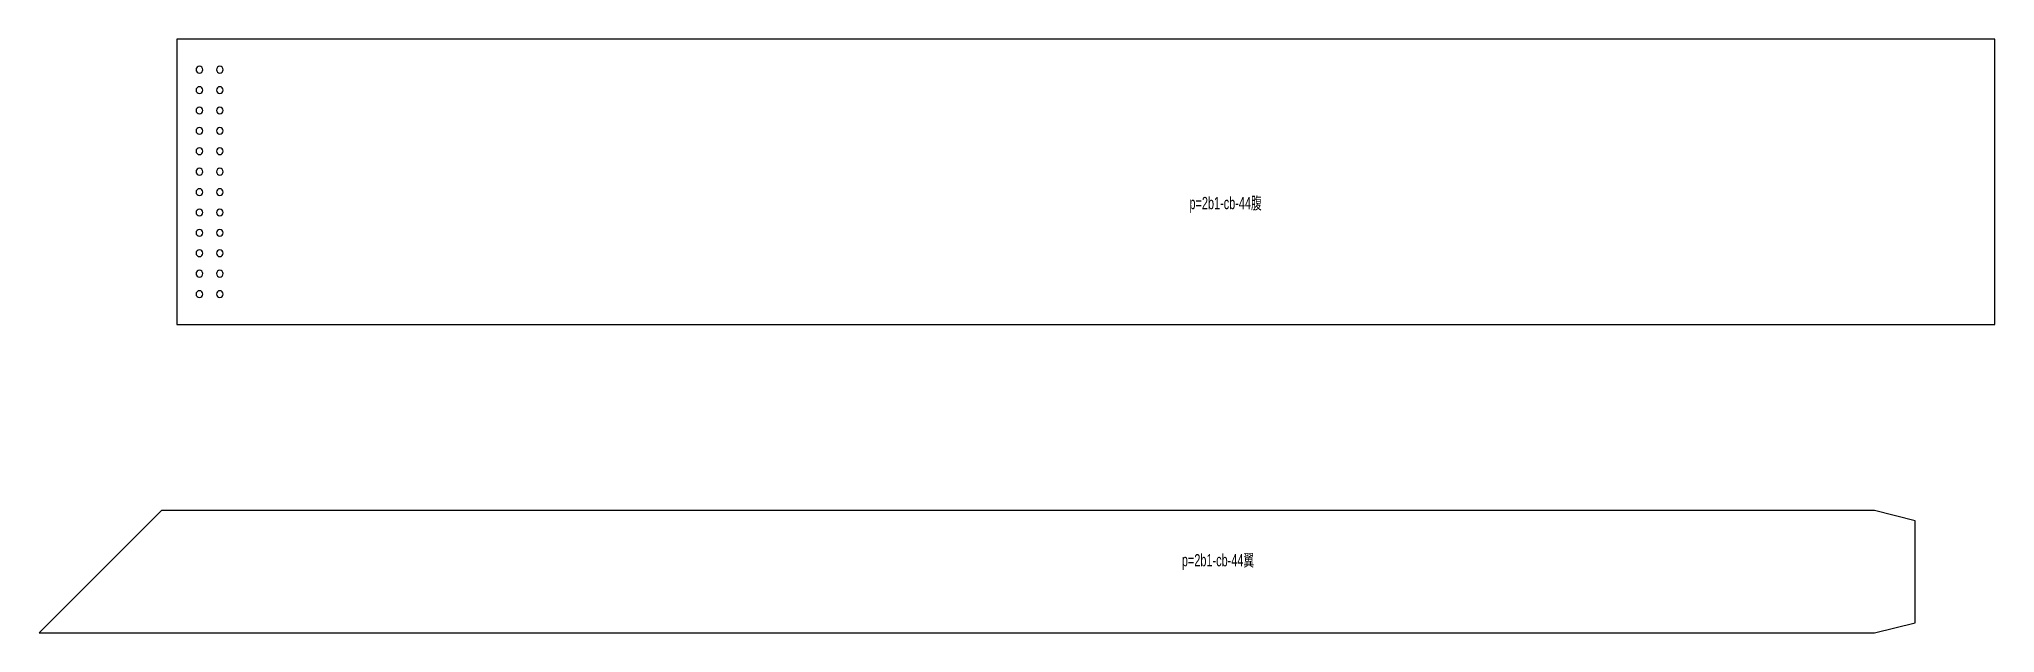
# Model space of a CAD drawing. Header units: millimetres. Extents: x 364 to 9943, y 408 to 3320.
import ezdxf

# ---------------------------------------------------------------- set-up
doc = ezdxf.new("R2010")
doc.units = ezdxf.units.MM
doc.layers.add('PartMark', color=3, linetype='Continuous', lineweight=0)
doc.styles.add('romsim', font='ARIAL.TTF')

msp = doc.modelspace()

# ---------------------------------------------------------------- linework, layer by layer
at = {"color": 7}
for p, q in [((9943.2, 3319.6), (1039.6, 3319.6)), ((1039.6, 3319.6), (1039.6, 1919.6)), ((9943.2, 1919.6), (9943.2, 3319.6)), ((1039.6, 1919.6), (9743.2, 1919.6)), ((9743.2, 1919.6), (9943.2, 1919.6)), ((964.7, 1008.5), (364.5, 408.5)), ((9353.2, 1008.5), (964.7, 1008.5)), ((9553.2, 958.5), (9353.2, 1008.5)), ((9553.2, 458.5), (9553.2, 958.5)), ((364.5, 408.5), (9353.2, 408.5)), ((9353.2, 408.5), (9553.2, 458.5))]:
    msp.add_line(p, q, dxfattribs=at)
for centre, start, end in [((1149.6, 3169.6), 0, 180), ((1149.6, 3169.6), 180, 0), ((1249.6, 3169.6), 0, 180), ((1249.6, 3169.6), 180, 0), ((1149.6, 3069.6), 0, 180), ((1149.6, 3069.6), 180, 0), ((1249.6, 3069.6), 0, 180), ((1249.6, 3069.6), 180, 0), ((1149.6, 2969.6), 0, 180), ((1149.6, 2969.6), 180, 0), ((1249.6, 2969.6), 0, 180), ((1249.6, 2969.6), 180, 0), ((1149.6, 2869.6), 0, 180), ((1249.6, 2869.6), 0, 180), ((1149.6, 2869.6), 180, 0), ((1149.6, 2769.6), 0, 180), ((1249.6, 2869.6), 180, 0), ((1249.6, 2769.6), 0, 180), ((1149.6, 2769.6), 180, 0), ((1149.6, 2669.6), 0, 180), ((1249.6, 2769.6), 180, 0), ((1249.6, 2669.6), 0, 180), ((1149.6, 2669.6), 180, 0), ((1249.6, 2669.6), 180, 0), ((1149.6, 2569.6), 0, 180), ((1149.6, 2569.6), 180, 0), ((1249.6, 2569.6), 0, 180), ((1249.6, 2569.6), 180, 0), ((1149.6, 2469.6), 0, 180), ((1149.6, 2469.6), 180, 0), ((1249.6, 2469.6), 0, 180), ((1249.6, 2469.6), 180, 0), ((1149.6, 2369.6), 0, 180), ((1149.6, 2369.6), 180, 0), ((1249.6, 2369.6), 0, 180), ((1249.6, 2369.6), 180, 0), ((1149.6, 2269.6), 0, 180), ((1149.6, 2269.6), 180, 0), ((1249.6, 2269.6), 0, 180), ((1249.6, 2269.6), 180, 0), ((1149.6, 2169.6), 0, 180), ((1149.6, 2169.6), 180, 0), ((1249.6, 2169.6), 0, 180), ((1249.6, 2169.6), 180, 0), ((1149.6, 2069.6), 0, 180), ((1149.6, 2069.6), 180, 0), ((1249.6, 2069.6), 0, 180), ((1249.6, 2069.6), 180, 0)]:
    msp.add_arc(centre, 16.5, start, end, dxfattribs=at)

# ---------------------------------------------------------------- texts
at = {"layer": 'PartMark', "color": 7, "style": 'romsim', "width": 0.6375}
for s, p in [('p=2b1-cb-44腹', (5998.5, 2485.7)), ('p=2b1-cb-44翼', (5961.4, 735))]:
    msp.add_text(s, height=60, dxfattribs=at).set_placement(p)

doc.saveas('drawing.dxf')
